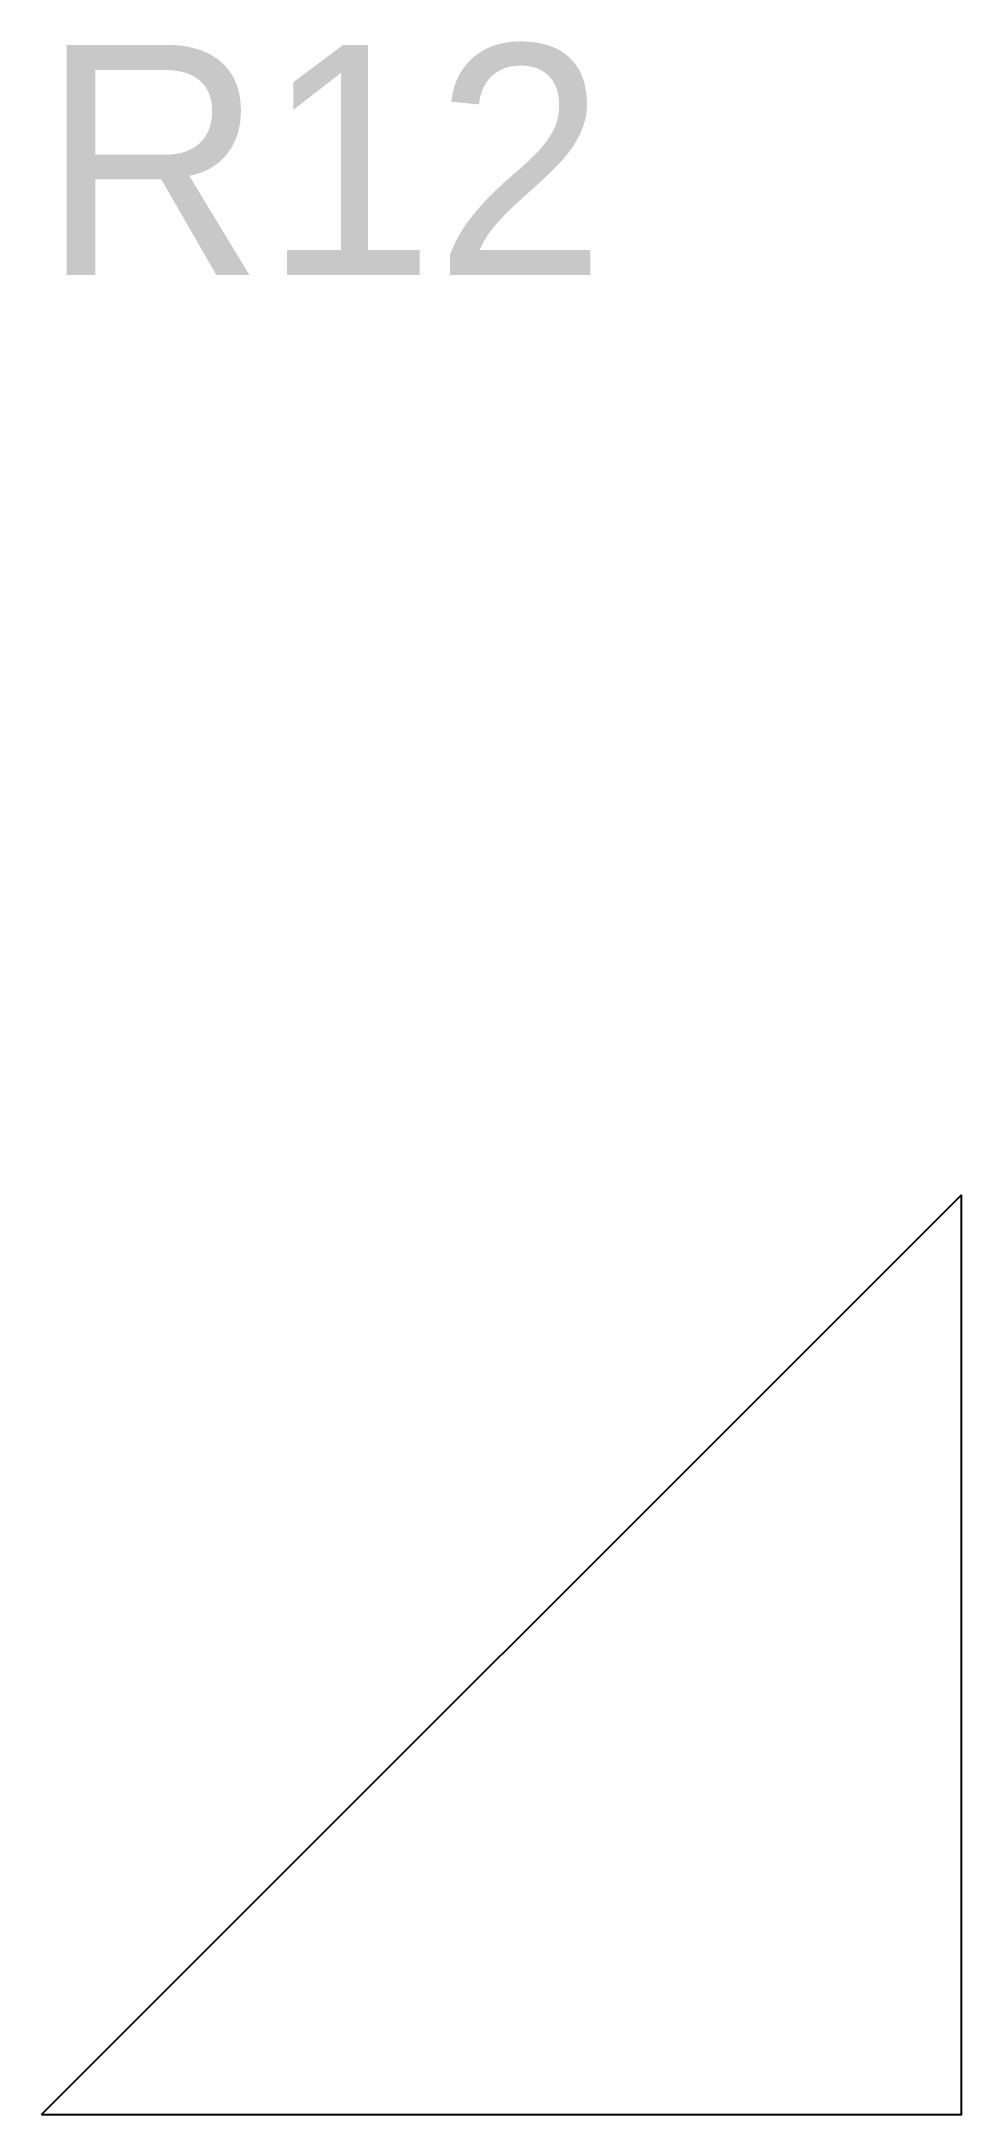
# Model space of a CAD drawing. Extents: x 0 to 1, y 0 to 2.25.
import ezdxf

# ---------------------------------------------------------------- set-up
doc = ezdxf.new("R2010")
doc.units = 0

msp = doc.modelspace()

# ---------------------------------------------------------------- linework, layer by layer
msp.add_line((0, 0), (1, 1))
msp.add_lwpolyline([(0, 0), (1, 0), (1, 1)])

# ---------------------------------------------------------------- texts
msp.add_text('R12', height=0.25).set_placement((0, 2))

doc.saveas('drawing.dxf')
